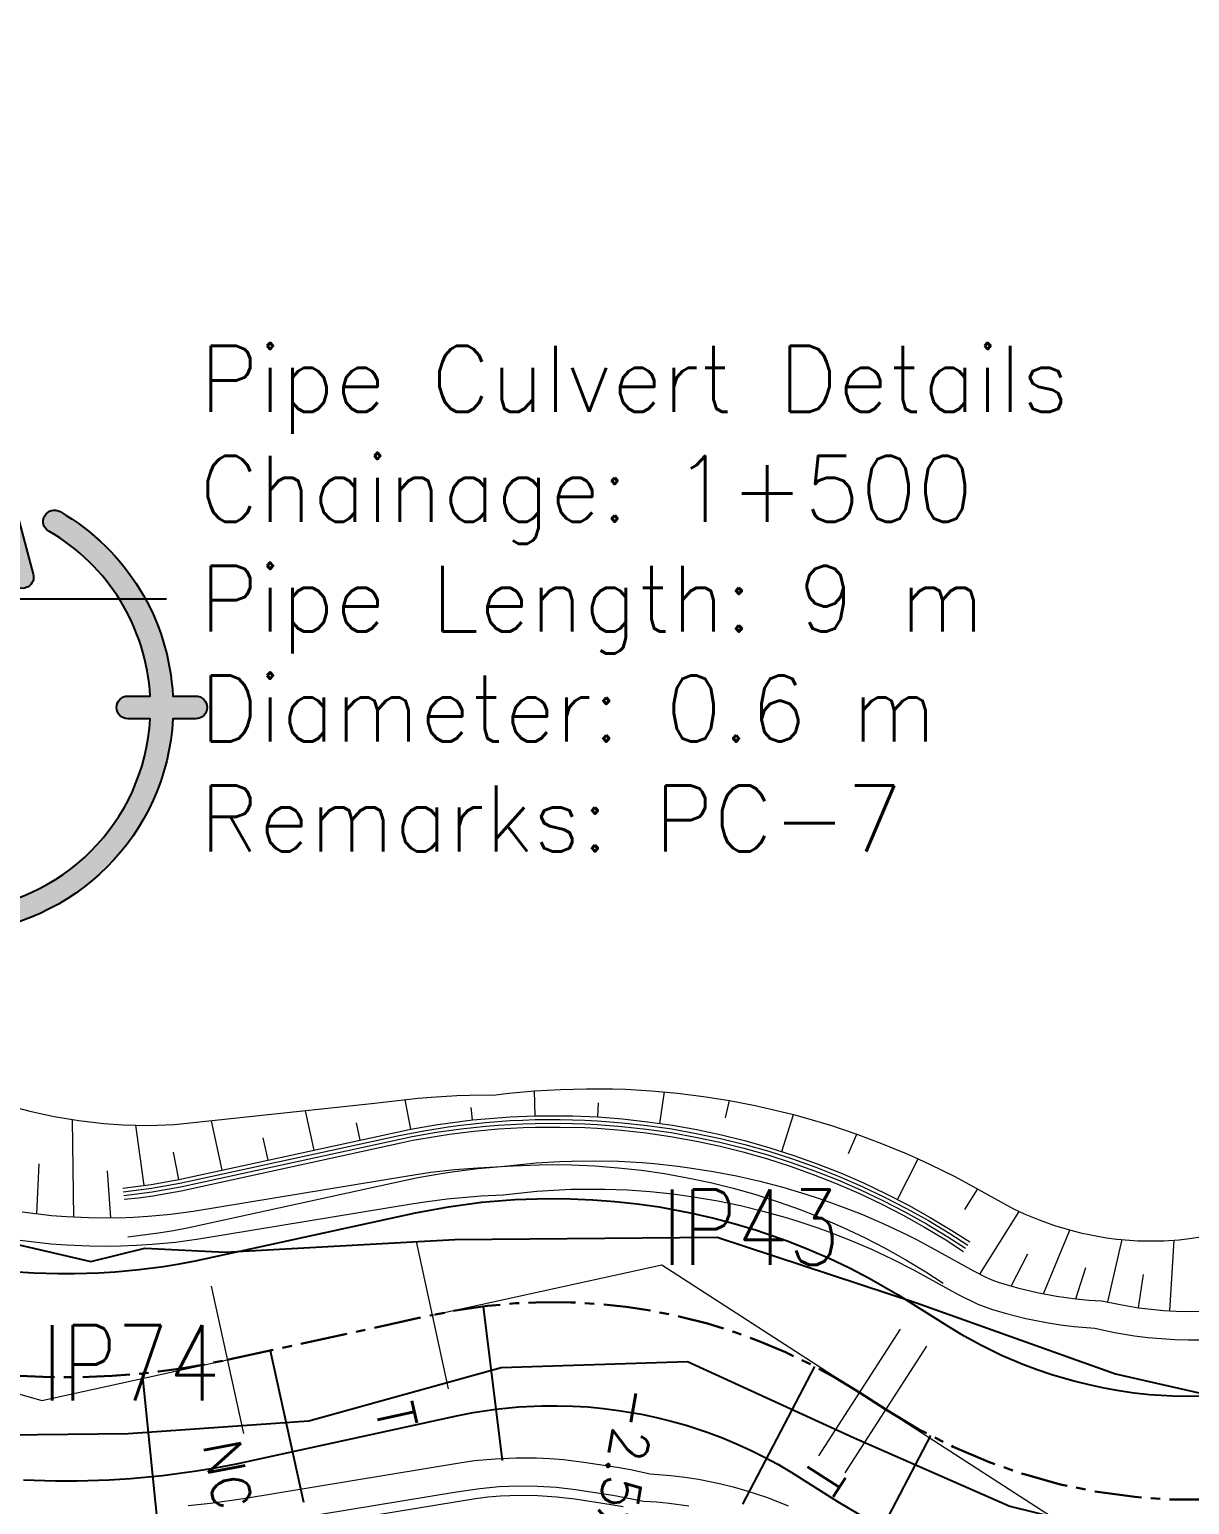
# Model space of a CAD drawing. Extents: x 337736 to 342003, y 3067251 to 3069533.
# Drawn here: x 339137.93 to 339168.73, y 3068322.93 to 3068362.09 of the extents above; entities that cross this region are included whole.
import ezdxf
from ezdxf.enums import TextEntityAlignment as Align

# ---------------------------------------------------------------- set-up
doc = ezdxf.new("R2010")
doc.units = 0
doc.header["$MEASUREMENT"] = 0
doc.linetypes.add('Center', pattern=[2, 1.25, -0.25, 0.25, -0.25])
for name, color, linetype, lineweight in [('BEC', 3, 'Continuous', 13), ('BES', 3, 'Continuous', 13), ('CFHatchLines', 4, 'Continuous', 0), ('Drain', 3, 'Continuous', 9), ('IP_Line', 150, 'Continuous', 9), ('LeftRoadExtreme', 7, 'Continuous', 13), ('PC_Callout', 6, 'Continuous', 30), ('RC', 9, 'Center', 30), ('Retaining Wall', 140, 'Continuous', 9), ('Road Width', 6, 'Continuous', 25), ('Shoulder', 30, 'Continuous', 15)]:
    doc.layers.add(name, color=color, linetype=linetype, lineweight=lineweight)
for name, color, linetype in [('IPName', 7, 'Continuous'), ('North', 7, 'Continuous'), ('RoadEdge', 51, 'Continuous'), ('Super-Elevation', 1, 'Continuous')]:
    doc.layers.add(name, color=color, linetype=linetype)
doc.styles.get("Standard").update_dxf_attribs({"font": 'simplex.shx'})
doc.dimstyles.new('Dimension_PC_Callout', dxfattribs={"dimtxt": 1.75, "dimasz": 1.75, "dimexe": 0.18, "dimexo": 0.0625, "dimgap": 0.875, "dimtad": 0, "dimdec": 4, "dimzin": 0, "dimdsep": 46, "dimtxsty": 'Standard', "dimcen": 0.09, "dimadec": 0, "dimazin": 0, "dimtfac": 1, "dimtdec": 4, "dimtofl": 0, "dimtmove": 0, "dimatfit": 3, "dimfxl": 1, "dimtolj": 1, "dimtzin": 0, "dimarcsym": 0})

# ---------------------------------------------------------------- blocks, each defined once
blk = doc.blocks.new('North')
at = {"layer": 'North'}
h = blk.add_hatch(color=0, dxfattribs=at)
h.dxf.hatch_style = 1
edge = h.paths.add_edge_path()
edge.add_line((0, 8.389), (-2.976, 5.413))
edge.add_arc((-3.329, 5.767), 0.5, 165, 315, ccw=False)
edge.add_line((-3.812, 5.896), (-0.483, 18.322))
edge.add_arc((0, 18.192), 0.5, 15, 165, ccw=False)
edge.add_line((0.483, 18.322), (3.812, 5.896))
edge.add_arc((3.329, 5.767), 0.5, -135, 15, ccw=False)
edge.add_line((2.976, 5.413), (0, 8.389))
edge = h.paths.add_edge_path()
edge.add_line((0.5, -8), (0.5, -8.986))
edge.add_arc((0, 0), 9, 273.18474, 356.81526)
edge.add_line((8.986, -0.5), (8, -0.5))
edge.add_arc((8, 0), 0.5, 90, 270, ccw=False)
edge.add_line((8, 0.5), (8.986, 0.5))
edge.add_arc((0, 0), 9, 3.18474, 60)
edge.add_arc((4.75, 8.227), 0.5, 60, 240, ccw=False)
edge.add_arc((0, 0), 10, 2.86598, 60, ccw=False)
edge.add_line((9.987, 0.5), (11, 0.5))
edge.add_arc((11, 0), 0.5, -90, 90, ccw=False)
edge.add_line((11, -0.5), (9.987, -0.5))
edge.add_arc((0, 0), 10, 272.86598, 357.13402, ccw=False)
edge.add_line((0.5, -9.987), (0.5, -11))
edge.add_arc((0, -11), 0.5, -180, 0, ccw=False)
edge.add_line((-0.5, -11), (-0.5, -9.987))
edge.add_arc((0, 0), 10, 182.86598, 267.13402, ccw=False)
edge.add_line((-9.987, -0.5), (-11, -0.5))
edge.add_arc((-11, 0), 0.5, 90, 270, ccw=False)
edge.add_line((-11, 0.5), (-9.987, 0.5))
edge.add_arc((0, 0), 10, 120, 177.13402, ccw=False)
edge.add_arc((-4.75, 8.227), 0.5, -60, 120, ccw=False)
edge.add_arc((0, 0), 9, 120, 176.81526)
edge.add_line((-8.986, 0.5), (-8, 0.5))
edge.add_arc((-8, 0), 0.5, -90, 90, ccw=False)
edge.add_line((-8, -0.5), (-8.986, -0.5))
edge.add_arc((0, 0), 9, 183.18474, 266.81526)
edge.add_line((-0.5, -8.986), (-0.5, -8))
edge.add_arc((0, -8), 0.5, 0, 180, ccw=False)
at = {"layer": 'North', "color": 0}
for points in [[(0, 8.389), (-2.976, 5.413, -0.767327), (-3.812, 5.896), (-0.483, 18.322, -0.767327), (0.483, 18.322), (3.812, 5.896, -0.767327), (2.976, 5.413)], [(0.5, -8), (0.5, -8.986, 0.382015), (8.986, -0.5), (8, -0.5, -1), (8, 0.5), (8.986, 0.5, 0.25311), (4.5, 7.794, -1), (5, 8.66, -0.25459), (9.987, 0.5), (11, 0.5, -1), (11, -0.5), (9.987, -0.5, -0.385206), (0.5, -9.987), (0.5, -11, -1), (-0.5, -11), (-0.5, -9.987, -0.385206), (-9.987, -0.5), (-11, -0.5, -1), (-11, 0.5), (-9.987, 0.5, -0.25459), (-5, 8.66, -1), (-4.5, 7.794, 0.25311), (-8.986, 0.5), (-8, 0.5, -1), (-8, -0.5), (-8.986, -0.5, 0.382015), (-0.5, -8.986), (-0.5, -8, -1)]]:
    blk.add_lwpolyline(points, format="xyb", close=True, dxfattribs=at)
blk.add_text('N', height=6.721, dxfattribs=at).set_placement((0, 0), align=Align.MIDDLE_CENTER)

msp = doc.modelspace()

# ---------------------------------------------------------------- linework, layer by layer
at = {"layer": 'BEC'}
for points in [[(339148.192, 3068329.911), (339149.046, 3068326.003)], [(339142.753, 3068328.722), (339143.607, 3068324.814)], [(339161.048, 3068327.582), (339158.877, 3068324.222)], [(339161.747, 3068327.131), (339159.576, 3068323.771)]]:
    msp.add_lwpolyline(points, dxfattribs=at)
at = {"layer": 'BES'}
for points in [[(339148.192, 3068329.911), (339149.046, 3068326.003)], [(339142.753, 3068328.722), (339143.607, 3068324.814)], [(339161.048, 3068327.582), (339158.877, 3068324.222)], [(339161.747, 3068327.131), (339159.576, 3068323.771)]]:
    msp.add_lwpolyline(points, dxfattribs=at)
at = {"layer": 'CFHatchLines'}
for p, q in [((339148.05, 3068332.891), (339147.899, 3068333.676)), ((339151.352, 3068333.246), (339151.336, 3068333.909)), ((339153.014, 3068333.216), (339153.036, 3068333.592)), ((339154.667, 3068333.047), (339154.787, 3068333.883)), ((339156.405, 3068333.198), (339156.51, 3068333.654)), ((339145.486, 3068332.337), (339145.257, 3068333.384)), ((339149.694, 3068333.137), (339149.659, 3068333.467)), ((339157.903, 3068332.302), (339158.216, 3068333.279)), ((339139.103, 3068330.561), (339139.071, 3068333.144)), ((339140.969, 3068331.396), (339140.748, 3068332.997)), ((339143.043, 3068331.803), (339142.756, 3068333.116)), ((339146.707, 3068332.604), (339146.607, 3068333.061)), ((339144.265, 3068332.07), (339144.136, 3068332.66)), ((339159.677, 3068332.246), (339159.891, 3068332.761)), ((339141.896, 3068331.554), (339141.749, 3068332.28)), ((339160.971, 3068331.03), (339161.524, 3068332.103)), ((339138.122, 3068330.644), (339138.188, 3068331.97)), ((339140.091, 3068330.539), (339139.997, 3068331.791)), ((339162.759, 3068330.757), (339163.104, 3068331.307)), ((339163.161, 3068329.045), (339164.203, 3068330.709)), ((339164.851, 3068328.519), (339165.554, 3068330.215)), ((339166.558, 3068328.305), (339166.939, 3068329.962)), ((339168.206, 3068328.068), (339168.318, 3068329.946)), ((339163.992, 3068328.727), (339164.432, 3068329.579)), ((339165.711, 3068328.388), (339165.978, 3068329.223)), ((339167.377, 3068328.152), (339167.504, 3068329.038))]:
    msp.add_line(p, q, dxfattribs=at)
at = {"layer": 'Drain'}
for points in [[(339143.458, 3068322.307), (339149.261, 3068323.263), (339149.886, 3068323.357), (339150.397, 3068323.402), (339150.907, 3068323.423), (339151.415, 3068323.417), (339151.921, 3068323.386), (339152.422, 3068323.33), (339153.413, 3068323.176), (339153.741, 3068323.117), (339154.231, 3068323.015), (339154.572, 3068322.996), (339154.915, 3068322.965), (339155.43, 3068322.895)], [(339143.504, 3068322.061), (339149.768, 3068323.091), (339150.1, 3068323.128), (339150.432, 3068323.155), (339150.929, 3068323.174), (339151.425, 3068323.167), (339151.918, 3068323.136), (339152.407, 3068323.081), (339153.373, 3068322.929), (339153.693, 3068322.872)]]:
    msp.add_lwpolyline(points, dxfattribs=at)
at = {"layer": 'IP_Line'}
for points in [[(339160.662, 3068325.451), (339184.036, 3068310.35), (339183.801, 3068338.177)], [(339148.619, 3068327.957), (339154.718, 3068329.29), (339159.962, 3068325.902)], [(339133.414, 3068327.076), (339138.258, 3068325.692), (339143.18, 3068326.768)]]:
    msp.add_lwpolyline(points, dxfattribs=at)
at = {"layer": 'LeftRoadExtreme'}
msp.add_lwpolyline([(339137.303, 3068333.543), (339137.934, 3068333.37), (339138.579, 3068333.229), (339139.236, 3068333.12), (339139.903, 3068333.044), (339140.409, 3068333.009), (339141.089, 3068332.994), (339141.774, 3068333.013), (339147.007, 3068333.571), (339148.244, 3068333.712), (339148.589, 3068333.742), (339149.278, 3068333.784), (339149.623, 3068333.797), (339150.311, 3068333.804), (339150.652, 3068333.845), (339151.336, 3068333.909), (339152.024, 3068333.95), (339152.713, 3068333.968), (339153.404, 3068333.963), (339153.75, 3068333.952), (339154.442, 3068333.912), (339155.133, 3068333.849), (339155.823, 3068333.763), (339156.167, 3068333.711), (339156.51, 3068333.654), (339157.195, 3068333.521), (339157.877, 3068333.366), (339158.216, 3068333.279), (339158.554, 3068333.187), (339159.225, 3068332.986), (339159.891, 3068332.761), (339160.55, 3068332.515), (339161.202, 3068332.246), (339161.524, 3068332.103), (339161.845, 3068331.955), (339162.479, 3068331.642), (339162.793, 3068331.477), (339164.057, 3068330.78), (339164.335, 3068330.648), (339164.736, 3068330.482), (339165.143, 3068330.338), (339165.417, 3068330.254), (339165.83, 3068330.145), (339166.106, 3068330.085), (339166.523, 3068330.012), (339166.8, 3068329.976), (339167.355, 3068329.932), (339167.77, 3068329.924), (339168.045, 3068329.93), (339168.454, 3068329.957), (339168.724, 3068329.986), (339169.257, 3068330.072)], dxfattribs=at)
at = {"layer": 'RC', "linetype": 'Center'}
msp.add_lwpolyline([(339093.41, 3068362.088), (339107.657, 3068358.489), (339107.657, 3068358.489, -0.342997), (339118.983, 3068343.971), (339118.983, 3068343.971), (339118.986, 3068342.488), (339118.986, 3068342.488, 0.334392), (339129.865, 3068328.09), (339129.865, 3068328.09), (339133.414, 3068327.076), (339133.414, 3068327.076, 0.124014), (339143.18, 3068326.768), (339143.18, 3068326.768), (339148.619, 3068327.957), (339148.619, 3068327.957, -0.199805), (339159.962, 3068325.902), (339159.962, 3068325.902), (339160.662, 3068325.451), (339160.662, 3068325.451, 0.596997), (339183.801, 3068338.177)], format="xyb", dxfattribs=at)
at = {"layer": 'Retaining Wall'}
for points in [[(339140.409, 3068331.329), (339141.155, 3068331.423), (339141.896, 3068331.554), (339147.724, 3068332.826), (339148.05, 3068332.891), (339148.705, 3068333.006), (339149.363, 3068333.099), (339149.694, 3068333.137), (339150.025, 3068333.17), (339150.688, 3068333.219), (339151.352, 3068333.246), (339151.684, 3068333.251), (339152.349, 3068333.244), (339153.014, 3068333.216), (339153.677, 3068333.165), (339154.337, 3068333.092), (339154.996, 3068332.997), (339155.65, 3068332.881), (339156.3, 3068332.742), (339156.946, 3068332.582), (339157.586, 3068332.401), (339158.219, 3068332.198), (339158.845, 3068331.974), (339159.463, 3068331.73), (339160.073, 3068331.465), (339160.674, 3068331.18), (339161.265, 3068330.875), (339161.845, 3068330.551), (339162.414, 3068330.207), (339162.893, 3068329.9)], [(339140.409, 3068331.329), (339141.155, 3068331.423), (339141.896, 3068331.554), (339147.724, 3068332.826), (339148.05, 3068332.891), (339148.705, 3068333.006), (339149.363, 3068333.099), (339149.694, 3068333.137), (339150.025, 3068333.17), (339150.688, 3068333.219), (339151.352, 3068333.246), (339151.684, 3068333.251), (339152.349, 3068333.244), (339153.014, 3068333.216), (339153.677, 3068333.165), (339154.337, 3068333.092), (339154.996, 3068332.997), (339155.65, 3068332.881), (339156.3, 3068332.742), (339156.946, 3068332.582), (339157.586, 3068332.401), (339158.219, 3068332.198), (339158.845, 3068331.974), (339159.463, 3068331.73), (339160.073, 3068331.465), (339160.674, 3068331.18), (339161.265, 3068330.875), (339161.845, 3068330.551), (339162.414, 3068330.207), (339162.893, 3068329.9)], [(339140.419, 3068331.23), (339141.17, 3068331.324), (339141.916, 3068331.456), (339147.745, 3068332.728), (339148.394, 3068332.853), (339149.048, 3068332.956), (339149.376, 3068333), (339150.034, 3068333.07), (339150.693, 3068333.119), (339151.024, 3068333.135), (339151.354, 3068333.146), (339152.016, 3068333.15), (339152.677, 3068333.133), (339153.008, 3068333.116), (339153.667, 3068333.065), (339154.325, 3068332.993), (339154.98, 3068332.898), (339155.631, 3068332.782), (339156.278, 3068332.645), (339156.92, 3068332.485), (339157.557, 3068332.305), (339158.187, 3068332.103), (339158.81, 3068331.881), (339159.425, 3068331.637), (339160.032, 3068331.374), (339160.63, 3068331.09), (339161.217, 3068330.787), (339161.795, 3068330.464), (339162.361, 3068330.122), (339162.839, 3068329.816)], [(339140.429, 3068331.13), (339141.185, 3068331.225), (339141.936, 3068331.358), (339147.765, 3068332.63), (339148.088, 3068332.695), (339148.736, 3068332.809), (339149.388, 3068332.901), (339150.043, 3068332.971), (339150.371, 3068332.998), (339151.028, 3068333.035), (339151.357, 3068333.046), (339152.015, 3068333.05), (339152.673, 3068333.033), (339153.002, 3068333.016), (339153.658, 3068332.966), (339154.312, 3068332.894), (339154.964, 3068332.8), (339155.612, 3068332.684), (339156.256, 3068332.547), (339156.894, 3068332.389), (339157.528, 3068332.209), (339158.155, 3068332.008), (339158.775, 3068331.787), (339159.387, 3068331.545), (339159.99, 3068331.283), (339160.585, 3068331.001), (339161.17, 3068330.699), (339161.745, 3068330.378), (339162.308, 3068330.037), (339162.784, 3068329.732)], [(339140.439, 3068331.031), (339140.82, 3068331.074), (339141.2, 3068331.127), (339141.956, 3068331.26), (339147.786, 3068332.532), (339148.107, 3068332.597), (339148.752, 3068332.71), (339149.076, 3068332.758), (339149.726, 3068332.839), (339150.378, 3068332.898), (339151.032, 3068332.935), (339151.359, 3068332.946), (339152.014, 3068332.95), (339152.669, 3068332.933), (339152.996, 3068332.916), (339153.649, 3068332.866), (339154.3, 3068332.794), (339154.948, 3068332.701), (339155.593, 3068332.586), (339156.233, 3068332.45), (339156.869, 3068332.292), (339157.499, 3068332.113), (339158.123, 3068331.914), (339158.739, 3068331.693), (339159.348, 3068331.453), (339159.949, 3068331.192), (339160.541, 3068330.911), (339161.123, 3068330.611), (339161.694, 3068330.291), (339162.255, 3068329.953), (339162.73, 3068329.648)], [(339140.538, 3068330.036), (339141.349, 3068330.138), (339141.753, 3068330.204), (339142.154, 3068330.28), (339147.991, 3068331.553), (339148.296, 3068331.615), (339148.908, 3068331.722), (339149.216, 3068331.768), (339149.832, 3068331.845), (339150.451, 3068331.901), (339150.762, 3068331.921), (339151.693, 3068331.951), (339152.315, 3068331.945), (339152.936, 3068331.918), (339153.556, 3068331.87), (339154.174, 3068331.802), (339154.789, 3068331.714), (339155.401, 3068331.605), (339156.009, 3068331.475), (339156.612, 3068331.326), (339157.21, 3068331.156), (339157.802, 3068330.967), (339158.387, 3068330.757), (339158.965, 3068330.529), (339159.535, 3068330.281), (339160.097, 3068330.015), (339160.649, 3068329.73), (339161.192, 3068329.427), (339161.724, 3068329.105), (339162.187, 3068328.808)]]:
    msp.add_lwpolyline(points, dxfattribs=at)
at = {"layer": 'Road Width'}
for points in [[(339137.613, 3068329.105), (339138.043, 3068329.078), (339138.69, 3068329.058), (339139.121, 3068329.058), (339139.768, 3068329.078), (339140.198, 3068329.105), (339140.842, 3068329.165), (339141.483, 3068329.25), (339141.909, 3068329.319), (339142.333, 3068329.4), (339148.176, 3068330.674), (339149.049, 3068330.835), (339149.928, 3068330.952), (339150.813, 3068331.024), (339151.7, 3068331.053), (339152.291, 3068331.047), (339152.882, 3068331.021), (339153.472, 3068330.976), (339154.06, 3068330.911), (339154.646, 3068330.827), (339155.518, 3068330.664), (339156.095, 3068330.531), (339156.667, 3068330.379), (339157.233, 3068330.208), (339158.071, 3068329.917), (339158.621, 3068329.699), (339159.164, 3068329.464), (339159.699, 3068329.21), (339160.224, 3068328.939), (339160.995, 3068328.499), (339162.298, 3068327.669), (339162.648, 3068327.458), (339163.185, 3068327.163), (339163.736, 3068326.896), (339164.3, 3068326.657), (339164.682, 3068326.513), (339165.069, 3068326.382), (339165.657, 3068326.21), (339166.053, 3068326.112), (339166.453, 3068326.027), (339166.854, 3068325.956), (339167.259, 3068325.897), (339167.665, 3068325.853), (339168.276, 3068325.811), (339168.684, 3068325.801), (339169.296, 3068325.81)], [(339137.768, 3068323.585), (339138.62, 3068323.558), (339139.189, 3068323.558), (339140.042, 3068323.585), (339140.609, 3068323.62), (339141.459, 3068323.7), (339142.304, 3068323.811), (339142.866, 3068323.903), (339143.425, 3068324.009), (339149.306, 3068325.292), (339149.707, 3068325.369), (339150.312, 3068325.46), (339150.922, 3068325.52), (339151.534, 3068325.55), (339151.942, 3068325.552), (339152.35, 3068325.542), (339152.758, 3068325.517), (339153.164, 3068325.479), (339153.569, 3068325.428), (339154.173, 3068325.325), (339154.572, 3068325.24), (339154.969, 3068325.142), (339155.362, 3068325.031), (339155.943, 3068324.839), (339156.325, 3068324.695), (339156.703, 3068324.539), (339157.074, 3068324.37), (339157.44, 3068324.189), (339157.8, 3068323.996), (339158.153, 3068323.791), (339159.379, 3068323.008), (339160.142, 3068322.555)]]:
    msp.add_lwpolyline(points, dxfattribs=at)
at = {"layer": 'RoadEdge'}
for points in [[(339099.041, 3068359.495, 1431.419), (339102.118, 3068358.814, 1430.819), (339106.452, 3068357.538, 1430.364), (339108.862, 3068357.033, 1429.746), (339110.92, 3068355.966, 1429.518), (339114.03, 3068353.545, 1428.98), (339114.997, 3068351.039, 1428.543), (339116.383, 3068345.388, 1428.425), (339117.596, 3068338.472, 1428.241), (339117.832, 3068333.295, 1428.235), (339122.526, 3068330.434, 1428.633), (339127.769, 3068326.184, 1428.545), (339134.926, 3068324.755, 1428.498), (339140.55, 3068324.813, 1428.924), (339145.343, 3068325.152, 1429.031), (339150.454, 3068326.565, 1429.228), (339155.402, 3068326.728, 1429.352), (339159.82, 3068324.695, 1429.876), (339163.959, 3068322.884, 1430.22), (339170.24, 3068321.331, 1430.39)], [(339134.897, 3068330.462, 1428.571), (339139.554, 3068329.381, 1428.722), (339140.989, 3068329.732, 1428.716), (339143.122, 3068329.627, 1428.784), (339149.218, 3068329.965, 1429.145), (339156.186, 3068330.024, 1429.614), (339161.479, 3068328.282, 1430.148), (339166.766, 3068326.398, 1430.24), (339172.676, 3068325.051, 1430.1)]]:
    msp.add_polyline3d(points, dxfattribs=at)
at = {"layer": 'Shoulder'}
for points in [[(339137.733, 3068330.694), (339138.513, 3068330.603), (339138.906, 3068330.572), (339139.497, 3068330.545), (339140.289, 3068330.543), (339140.685, 3068330.556), (339141.082, 3068330.58), (339141.677, 3068330.635), (339142.27, 3068330.712), (339147.97, 3068331.654), (339148.588, 3068331.747), (339149.208, 3068331.819), (339149.83, 3068331.87), (339150.451, 3068331.901), (339151.381, 3068331.997), (339152.005, 3068332.035), (339152.318, 3068332.046), (339152.944, 3068332.053), (339153.571, 3068332.039), (339154.199, 3068332.004), (339154.513, 3068331.978), (339155.14, 3068331.911), (339155.453, 3068331.87), (339156.077, 3068331.772), (339156.699, 3068331.652), (339157.317, 3068331.512), (339157.932, 3068331.351), (339158.542, 3068331.169), (339158.845, 3068331.07), (339159.147, 3068330.966), (339159.745, 3068330.743), (339160.042, 3068330.624), (339160.63, 3068330.37), (339161.211, 3068330.097), (339161.498, 3068329.953), (339162.065, 3068329.649), (339162.993, 3068329.133), (339163.321, 3068328.967), (339163.481, 3068328.892), (339163.65, 3068328.832), (339164.163, 3068328.679), (339164.679, 3068328.555), (339165.195, 3068328.458), (339165.711, 3068328.388), (339166.053, 3068328.357), (339166.394, 3068328.338), (339166.884, 3068328.236), (339167.377, 3068328.152), (339167.708, 3068328.11), (339168.039, 3068328.079), (339168.372, 3068328.059), (339168.705, 3068328.05), (339169.205, 3068328.058)], [(339137.676, 3068329.946), (339138.494, 3068329.853), (339138.906, 3068329.822), (339139.525, 3068329.795), (339139.939, 3068329.79), (339140.354, 3068329.796), (339140.769, 3068329.811), (339141.185, 3068329.837), (339141.807, 3068329.896), (339142.428, 3068329.979), (339148.124, 3068330.92), (339148.421, 3068330.967), (339149.015, 3068331.045), (339149.91, 3068331.125), (339150.507, 3068331.153), (339151.399, 3068331.247), (339151.998, 3068331.285), (339152.298, 3068331.296), (339152.598, 3068331.303), (339153.2, 3068331.301), (339153.803, 3068331.278), (339154.406, 3068331.236), (339155.008, 3068331.173), (339155.609, 3068331.09), (339156.208, 3068330.987), (339156.804, 3068330.863), (339157.397, 3068330.72), (339157.985, 3068330.556), (339158.278, 3068330.467), (339158.859, 3068330.273), (339159.148, 3068330.169), (339159.72, 3068329.946), (339160.286, 3068329.704), (339160.845, 3068329.442), (339161.395, 3068329.161), (339162.586, 3068328.503), (339163.104, 3068328.243), (339163.466, 3068328.117), (339163.831, 3068328.007), (339164.38, 3068327.867), (339164.931, 3068327.756), (339165.299, 3068327.698), (339165.666, 3068327.653), (339166.214, 3068327.61), (339166.74, 3068327.499), (339167.27, 3068327.41), (339167.625, 3068327.364), (339167.982, 3068327.331), (339168.34, 3068327.31), (339168.698, 3068327.3), (339169.056, 3068327.303)], [(339142.143, 3068322.903), (339142.731, 3068322.966), (339143.611, 3068323.088), (339149.348, 3068324.036), (339149.745, 3068324.093), (339150.292, 3068324.145), (339150.839, 3068324.17), (339151.385, 3068324.167), (339151.747, 3068324.149), (339152.108, 3068324.12), (339152.646, 3068324.054), (339153.532, 3068323.916), (339153.885, 3068323.853), (339154.411, 3068323.743), (339154.96, 3068323.7), (339155.327, 3068323.655), (339155.694, 3068323.597), (339156.245, 3068323.486), (339156.612, 3068323.396), (339156.977, 3068323.292), (339157.522, 3068323.112), (339158.07, 3068322.896)], [(339143.458, 3068322.307), (339149.261, 3068323.263), (339149.886, 3068323.357), (339150.397, 3068323.402), (339150.907, 3068323.423), (339151.415, 3068323.417), (339151.921, 3068323.386), (339152.422, 3068323.33), (339153.413, 3068323.176), (339153.741, 3068323.117), (339154.231, 3068323.015), (339154.572, 3068322.996), (339154.915, 3068322.965), (339155.43, 3068322.895)]]:
    msp.add_lwpolyline(points, dxfattribs=at)
at = {"layer": 'Super-Elevation'}
for p, q in [((339149.974, 3068328.189), (339150.482, 3068324.095)), ((339144.32, 3068327.017), (339145.201, 3068322.987)), ((339158.775, 3068326.595), (339156.863, 3068322.939)), ((339140.923, 3068326.408), (339141.338, 3068322.304)), ((339161.849, 3068324.758), (339159.937, 3068321.103))]:
    msp.add_line(p, q, dxfattribs=at)

# ---------------------------------------------------------------- block references
at = {"xscale": 0.6, "yscale": 0.6, "zscale": 0.6}
msp.add_blockref('North', (339135.741, 3068344.091), dxfattribs=at)

# ---------------------------------------------------------------- texts
at = {"layer": 'IPName', "width": 0.8}
for s, p in [('IP43', (339154.718, 3068329.29)), ('IP74', (339138.258, 3068325.692))]:
    msp.add_text(s, height=2, dxfattribs=at).set_placement(p)
at = {"layer": 'PC_Callout', "insert": (339142.44, 3068346.976), "char_height": 1.75, "attachment_point": 4}
msp.add_mtext('Pipe Culvert Details\\PChainage: 1+500\\PPipe Length: 9 m\\PDiameter: 0.6 m\\PRemarks: PC-7', dxfattribs=at)
at = {"layer": 'Super-Elevation'}
for s, rotation, p in [('-2.5%', 259.7337, (339154.128, 3068326.033)), ('T', 282.3321, (339147.582, 3068325.619)), ('NC', 280.7286, (339143.016, 3068324.63)), ('T', 237.1353, (339159.193, 3068323.944))]:
    msp.add_text(s, height=1, rotation=rotation, dxfattribs=at).set_placement(p, align=Align.MIDDLE_LEFT)

# ---------------------------------------------------------------- leaders
at = {"layer": 'PC_Callout', "annotation_type": 0, "has_hookline": 1, "hookline_direction": 0, "text_width": 26}
msp.add_leader([(339131.071, 3068327.746), (339136.565, 3068346.976), (339141.565, 3068346.976)], dimstyle='Dimension_PC_Callout', dxfattribs=at)

doc.saveas('drawing.dxf')
